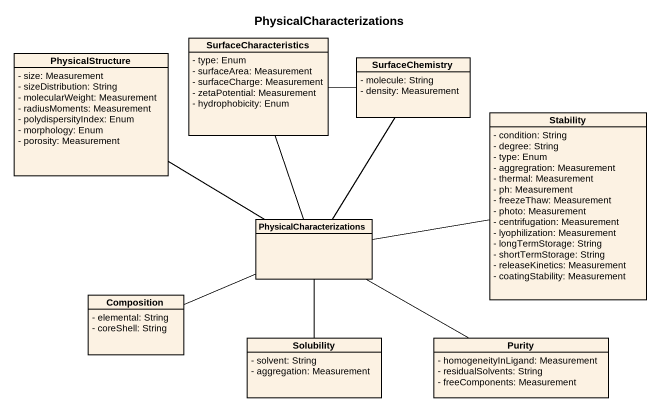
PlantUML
@startuml
title PhysicalCharacterizations
hide circle
hide empty members
skinparam classAttributeIconSize 0
class SurfaceCharacteristics {
  - type: Enum
  - surfaceArea: Measurement
  - surfaceCharge: Measurement
  - zetaPotential: Measurement
  - hydrophobicity: Enum
}
class PhysicalStructure {
  - size: Measurement
  - sizeDistribution: String
  - molecularWeight: Measurement
  - radiusMoments: Measurement
  - polydispersityIndex: Enum
  - morphology: Enum
  - porosity: Measurement
}
class SurfaceChemistry {
  - molecule: String
  - density: Measurement
}
class Stability {
  - condition: String
  - degree: String
  - type: Enum
  - aggregration: Measurement
  - thermal: Measurement
  - ph: Measurement
  - freezeThaw: Measurement
  - photo: Measurement
  - centrifugation: Measurement
  - lyophilization: Measurement
  - longTermStorage: String
  - shortTermStorage: String
  - releaseKinetics: Measurement
  - coatingStability: Measurement
}
class PhysicalCharacterizations
class Composition {
  - elemental: String
  - coreShell: String
}
class Solubility {
  - solvent: String
  - aggregation: Measurement
}
class Purity {
  - homogeneityInLigand: Measurement
  - residualSolvents: String
  - freeComponents: Measurement
}
SurfaceCharacteristics -right- SurfaceChemistry
PhysicalCharacterizations -up- SurfaceCharacteristics
PhysicalCharacterizations -up- PhysicalStructure
PhysicalCharacterizations -up- SurfaceChemistry
PhysicalCharacterizations -right- Stability
Composition -right- PhysicalCharacterizations
Solubility -up- PhysicalCharacterizations
Purity -left- PhysicalCharacterizations
@enduml
